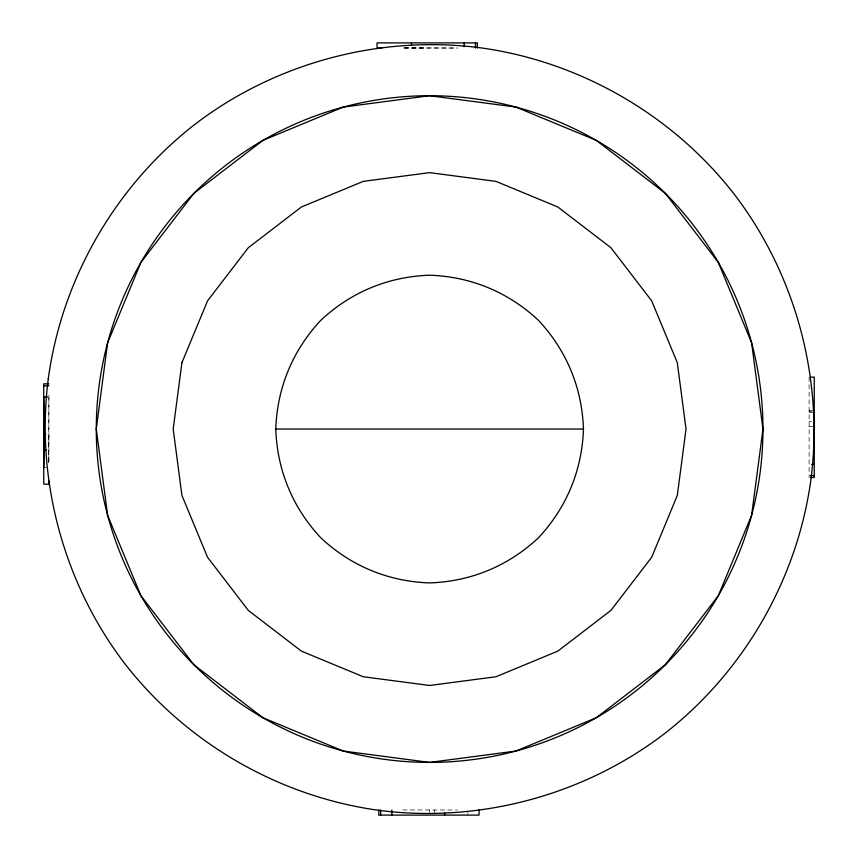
<?xml version="1.0" encoding="UTF-8"?>
<svg xmlns="http://www.w3.org/2000/svg" width="858" height="858" viewBox="0 0 858 858"><rect width="100%" height="100%" fill="white"/><g stroke="black" fill="none" stroke-linecap="round" stroke-linejoin="round"><path stroke-width="0.64" stroke-dasharray="4.29 3.22" d="M48.638 462.012L48.885 396.975M48.691 462.237L48.885 434.738L45.034 434.738M48.82 462.419L48.885 458.537M403.85 48.027L457.797 48.027M809.115 410.499L814.253 410.499M809.115 411.625L811.689 411.625M809.115 412.548L814.253 412.548M809.115 421.707L811.689 421.707M809.115 426.587L812.966 426.587M43.747 467.567L46.311 467.567M402.756 809.973L457.335 809.973M404.59 47.919L454.965 48.016M404.247 47.951L426.469 48.027M809.115 377.145L809.115 477.477M467.846 812.537L467.846 815.1M434.491 809.973L434.491 813.813M429.611 809.973L429.611 812.451M48.885 395.206L48.885 462.784"/><path stroke-width="1.29" d="M43.747 467.567L44.369 429.054L43.747 396.975L47.598 396.975M275.761 429.054C277.198 387.719 292.61 350.514 320.828 320.27C351.072 292.052 388.277 276.641 429.611 275.204C470.956 276.641 508.161 292.052 538.406 320.27C566.623 350.514 582.035 387.719 583.472 429.054C582.035 470.399 566.623 507.604 538.406 537.848C508.161 566.065 470.956 581.477 429.611 582.914C388.277 581.477 351.072 566.065 320.828 537.848C292.61 507.604 277.198 470.399 275.761 429.054L583.472 429.054M43.747 431.231L44.369 429.054L43.747 424.753M810.402 377.145L814.253 377.145L814.253 477.477L810.402 477.477M48.885 383.848L43.747 383.848L43.747 427.027L44.369 429.054L43.747 430.77L43.747 484.18L48.885 484.18L48.649 480.491M43.747 385.768L48.885 385.768M43.747 449.71L46.311 449.71M811.689 464.36L814.253 464.36M810.402 475.568L814.253 475.568M378.989 809.973L378.721 815.1L479.054 815.1L479.054 809.973M381.992 47.887L377.037 48.027L377.037 42.9L477.359 42.9L477.359 48.027M475.45 42.9L475.45 48.027M464.242 42.9L464.242 46.75M444.583 812.537L444.583 815.1M411.508 42.9L411.508 45.463M391.849 809.973L391.849 815.1M380.641 809.973L380.641 815.1M48.273 378.85C35.468 478.979 63.31 582.893 124.464 663.213C186.218 743.06 279.376 796.857 379.408 810.402C479.536 823.208 583.451 795.366 663.77 734.212C743.618 672.457 797.414 579.289 810.96 479.268C823.766 379.139 795.913 275.225 734.77 194.905C673.015 115.058 579.847 61.261 479.815 47.716C379.686 34.91 275.772 62.752 195.463 123.906C115.605 185.66 61.819 278.818 48.273 378.85M107.625 342.782L96.268 429.054L107.625 515.336L140.927 595.731L193.897 664.768L262.945 717.749L343.339 751.05L429.611 762.408L515.894 751.05L596.289 717.749L665.325 664.768L718.307 595.731L751.608 515.336L762.966 429.054L751.608 342.782L718.307 262.387L665.325 193.34L596.289 140.369L515.894 107.068L429.611 95.71L343.339 107.068L262.945 140.369L193.897 193.34L140.927 262.387L107.625 342.782M181.928 362.687L173.187 429.054L181.928 495.431L207.55 557.271L248.294 610.381L301.405 651.125L363.245 676.748L429.611 685.478L495.978 676.748L557.829 651.125L610.928 610.381L651.683 557.271L677.305 495.431L686.035 429.054L677.305 362.687L651.683 300.847L610.928 247.737L557.829 206.993L495.978 181.37L429.611 172.64L363.245 181.37L301.405 206.993L248.294 247.737L207.55 300.847L181.928 362.687M262.945 717.749A333.354 333.354 0 0 0 762.966 429.054A333.354 333.354 0 0 0 262.945 140.369A333.354 333.354 0 0 0 262.945 717.749"/></g></svg>
